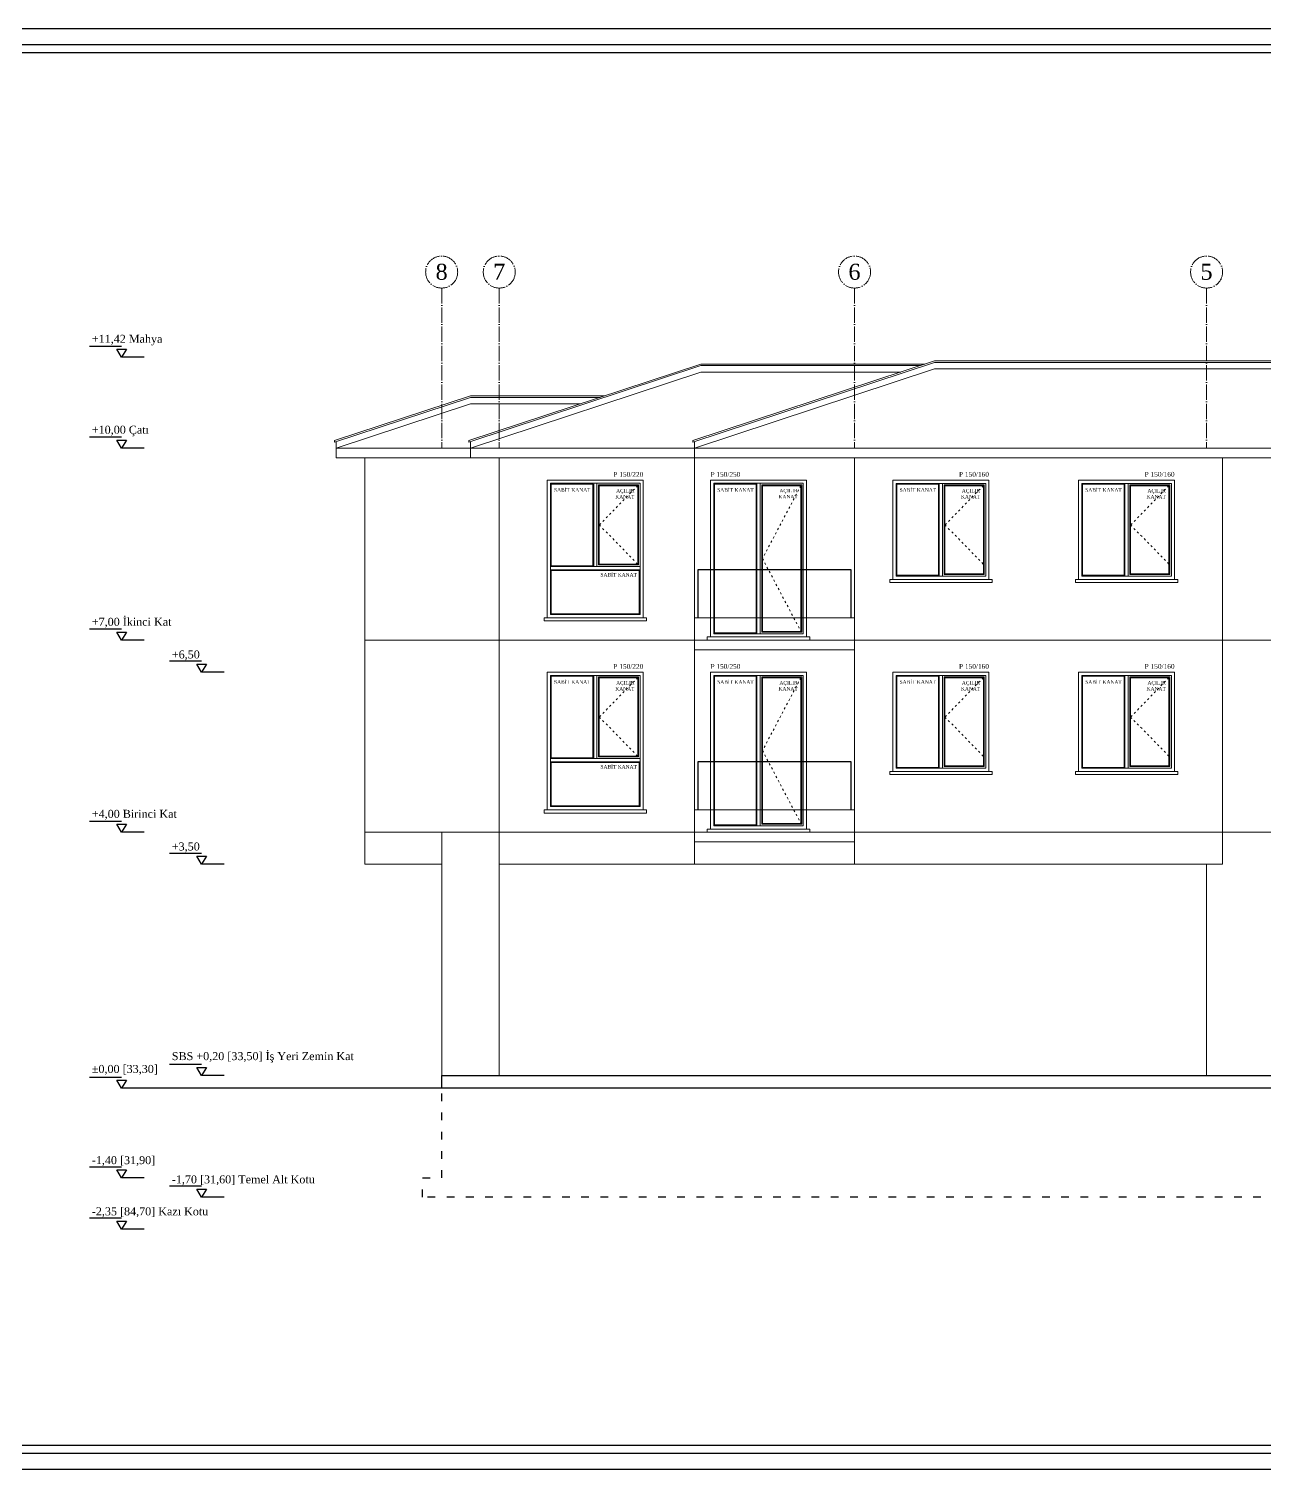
# Model space of a CAD drawing. Header units: centimetres. Extents: x -1107 to 35418, y 13584 to 18329.
# Drawn here: x 24018 to 25948, y 14837 to 17087 of the extents above; entities that cross this region are included whole.
import ezdxf

# ---------------------------------------------------------------- set-up
doc = ezdxf.new("R2010")
doc.units = ezdxf.units.CM
for name, pattern in [('ACAD_ISO03', [30, 12, -18]), ('ACAD_ISO03W100', [30, 12, -18]), ('ACAD_ISO04W100', [30, 24, -3, 0, -3])]:
    doc.linetypes.add(name, pattern=pattern)
doc.layers.add('YLZ-AKS', color=7, linetype='ACAD_ISO04W100', lineweight=5, true_color=0x2e2f36)
doc.layers.add('YLZ-GÖRÜNÜŞ -arkada kalanlar-', color=7, linetype='Continuous', lineweight=0, true_color=0xb1b09f)
for name, color, linetype in [('YLZ-BETON-KESİT', 150, 'Continuous'), ('YLZ-KOLON KİRİŞ KESİT', 240, 'Continuous'), ('YLZ-PAFTA', 165, 'Continuous'), ('YLZ-VERANDA-BALKON', 41, 'Continuous'), ('YLZ-YAZI', 113, 'Continuous')]:
    doc.layers.add(name, color=color, linetype=linetype)
for name, color, linetype, lineweight in [('YLZ-DUVAR', 151, 'Continuous', 20), ('YLZ-PARSEL', 53, 'Continuous', 30), ('YLZ-PENCERE GÖRÜNÜŞ', 137, 'Continuous', 9), ('YLZ-ÇATI', 241, 'Continuous', 13), ('YLZ-ÖLÇÜ', 251, 'Continuous', 5)]:
    doc.layers.add(name, color=color, linetype=linetype, lineweight=lineweight)
doc.styles.add('ARIAL', font='times.ttf')

# ---------------------------------------------------------------- blocks, each defined once
blk = doc.blocks.new('P 150 4')
at = {"layer": 'YLZ-GÖRÜNÜŞ -arkada kalanlar-'}
for points in [[(501464.8, 4510561.5), (501399.8, 4510561.5), (501399.8, 4510689), (501464.8, 4510689)], [(501474.8, 4510564), (501534.8, 4510564), (501534.8, 4510686.5), (501474.8, 4510686.5)], [(501537.3, 4510486.5), (501399.8, 4510486.5), (501399.8, 4510554), (501537.3, 4510554)]]:
    blk.add_lwpolyline(points, close=True, dxfattribs=at)
at = {"layer": 'YLZ-GÖRÜNÜŞ -arkada kalanlar-', "linetype": 'ACAD_ISO03W100', "ltscale": 0.25}
blk.add_lwpolyline([(501534.8, 4510686.5), (501474.8, 4510625.3), (501534.8, 4510564)], dxfattribs=at)
at = {"layer": 'YLZ-PENCERE GÖRÜNÜŞ'}
for p, q in [((501466.1, 4510690.3), (501466.1, 4510560.3)), ((501471.1, 4510690.3), (501471.1, 4510560.3)), ((501398.6, 4510560.3), (501538.6, 4510560.3)), ((501398.6, 4510555.3), (501538.6, 4510555.3))]:
    blk.add_line(p, q, dxfattribs=at)
for points in [[(501543.6, 4510480.3), (501393.6, 4510480.3), (501393.6, 4510695.3), (501543.6, 4510695.3)], [(501538.6, 4510485.3), (501398.6, 4510485.3), (501398.6, 4510690.3), (501538.6, 4510690.3)], [(501473.6, 4510562.8), (501536.1, 4510562.8), (501536.1, 4510687.8), (501473.6, 4510687.8)], [(501548.6, 4510475.3), (501388.6, 4510475.3), (501388.6, 4510480.3), (501548.6, 4510480.3)]]:
    blk.add_lwpolyline(points, close=True, dxfattribs=at)
at = {"layer": 'YLZ-YAZI', "attachment_point": 3, "style": 'ARIAL'}
for s, insert, char_height in [('P 150/220', (501543.6, 4510708.1), 7.5), ('SABİT KANAT', (501461.1, 4510682.8), 5.625), ('AÇILIR \\PKANAT', (501529.8, 4510681.5), 5.62), ('SABİT KANAT', (501533.6, 4510550.3), 5.625)]:
    blk.add_mtext_dynamic_manual_height_columns(s, width=206.582, gutter_width=7.5, heights=[0], dxfattribs=dict(at, insert=insert, char_height=char_height))
blk = doc.blocks.new('P 150 6')
at = {"layer": 'YLZ-GÖRÜNÜŞ -arkada kalanlar-'}
for points in [[(25952, 12651.6), (25887, 12651.6), (25887, 12794.1), (25952, 12794.1)], [(25962, 12654.1), (26022, 12654.1), (26022, 12791.6), (25962, 12791.6)]]:
    blk.add_lwpolyline(points, close=True, dxfattribs=at)
at = {"layer": 'YLZ-GÖRÜNÜŞ -arkada kalanlar-', "linetype": 'ACAD_ISO03W100', "ltscale": 0.25}
blk.add_lwpolyline([(26022, 12791.6), (25962, 12730.3), (26022, 12669.1)], dxfattribs=at)
at = {"layer": 'YLZ-PENCERE GÖRÜNÜŞ'}
for p, q in [((25953.2, 12795.3), (25953.2, 12650.3)), ((25958.2, 12795.3), (25958.2, 12650.3))]:
    blk.add_line(p, q, dxfattribs=at)
for points in [[(26030.7, 12645.3), (25880.7, 12645.3), (25880.7, 12800.3), (26030.7, 12800.3)], [(26025.7, 12650.3), (25885.7, 12650.3), (25885.7, 12795.3), (26025.7, 12795.3)], [(25960.7, 12652.8), (26023.2, 12652.8), (26023.2, 12792.8), (25960.7, 12792.8)], [(26035.7, 12640.3), (25875.7, 12640.3), (25875.7, 12645.3), (26035.7, 12645.3)]]:
    blk.add_lwpolyline(points, close=True, dxfattribs=at)
at = {"layer": 'YLZ-YAZI', "attachment_point": 3, "style": 'ARIAL'}
for s, insert, char_height in [('P 150/160', (26030.7, 12813.2), 7.5), ('SABİT KANAT', (25948.2, 12787.8), 5.625), ('AÇILIR \\PKANAT', (26017, 12786.6), 5.62)]:
    blk.add_mtext_dynamic_manual_height_columns(s, width=206.582, gutter_width=7.5, heights=[0], dxfattribs=dict(at, insert=insert, char_height=char_height))
blk = doc.blocks.new('P 150 2')
at = {"layer": 'YLZ-GÖRÜNÜŞ -arkada kalanlar-'}
for points in [[(502863.9, 4511228.5), (502798.9, 4511228.5), (502798.9, 4511461), (502863.9, 4511461)], [(502873.9, 4511231), (502933.9, 4511231), (502933.9, 4511458.5), (502873.9, 4511458.5)]]:
    blk.add_lwpolyline(points, close=True, dxfattribs=at)
at = {"layer": 'YLZ-GÖRÜNÜŞ -arkada kalanlar-', "linetype": 'ACAD_ISO03W100', "ltscale": 0.25}
blk.add_lwpolyline([(502933.9, 4511458.5), (502873.9, 4511344.7), (502933.9, 4511231)], dxfattribs=at)
at = {"layer": 'YLZ-PENCERE GÖRÜNÜŞ'}
for p, q in [((502865.2, 4511462.2), (502865.2, 4511227.2)), ((502870.2, 4511462.2), (502870.2, 4511227.2))]:
    blk.add_line(p, q, dxfattribs=at)
for points in [[(502942.7, 4511222.2), (502792.7, 4511222.2), (502792.7, 4511467.2), (502942.7, 4511467.2)], [(502937.7, 4511227.2), (502797.7, 4511227.2), (502797.7, 4511462.2), (502937.7, 4511462.2)], [(502872.7, 4511229.7), (502935.2, 4511229.7), (502935.2, 4511459.7), (502872.7, 4511459.7)], [(502947.7, 4511217.2), (502787.7, 4511217.2), (502787.7, 4511222.2), (502947.7, 4511222.2)]]:
    blk.add_lwpolyline(points, close=True, dxfattribs=at)
at = {"layer": 'YLZ-YAZI', "style": 'ARIAL'}
for s, insert, char_height, attachment_point in [('P 150/250', (502792.7, 4511480), 7.5, 1), ('SABİT KANAT', (502860.2, 4511454.7), 5.625, 3), ('AÇILIR \\PKANAT', (502928.9, 4511453.5), 5.62, 3)]:
    blk.add_mtext_dynamic_manual_height_columns(s, width=206.582, gutter_width=7.5, heights=[0], dxfattribs=dict(at, insert=insert, char_height=char_height, attachment_point=attachment_point))
blk = doc.blocks.new('Kot 1')
at = {"layer": 'YLZ-YAZI'}
for p, q in [((501059.5, 4510667.9), (501109.5, 4510667.9)), ((504729.5, 4510667.9), (504679.5, 4510667.9)), ((501059.5, 4510525.9), (501109.5, 4510525.9)), ((504729.5, 4510525.9), (504679.5, 4510525.9)), ((501059.5, 4510225.9), (501109.5, 4510225.9)), ((504729.5, 4510225.9), (504679.5, 4510225.9)), ((501184.5, 4510175.9), (501234.5, 4510175.9)), ((504604.5, 4510175.9), (504554.5, 4510175.9)), ((501059.5, 4509925.9), (501109.5, 4509925.9)), ((504729.5, 4509925.9), (504679.5, 4509925.9)), ((501184.5, 4509875.9), (501234.5, 4509875.9)), ((504604.5, 4509875.9), (504554.5, 4509875.9)), ((501184.5, 4509545.9), (501234.5, 4509545.9)), ((504604.5, 4509545.9), (504554.5, 4509545.9)), ((501059.5, 4509525.9), (501109.5, 4509525.9)), ((504729.5, 4509525.9), (504679.5, 4509525.9)), ((501059.5, 4509385.9), (501109.5, 4509385.9)), ((504729.5, 4509385.9), (504679.5, 4509385.9)), ((501184.5, 4509355.9), (501234.5, 4509355.9)), ((504604.5, 4509355.9), (504554.5, 4509355.9)), ((501059.5, 4509305.9), (501109.5, 4509305.9)), ((504729.5, 4509305.9), (504679.5, 4509305.9))]:
    blk.add_line(p, q, dxfattribs=at)
for points in [[(501144.5, 4510650.4), (501109.5, 4510650.4), (501102, 4510662.9), (501117, 4510662.9), (501109.5, 4510650.4)], [(504644.5, 4510650.4), (504679.5, 4510650.4), (504687, 4510662.9), (504672, 4510662.9), (504679.5, 4510650.4)], [(501144.5, 4510508.4), (501109.5, 4510508.4), (501102, 4510520.9), (501117, 4510520.9), (501109.5, 4510508.4)], [(504644.5, 4510508.4), (504679.5, 4510508.4), (504687, 4510520.9), (504672, 4510520.9), (504679.5, 4510508.4)], [(501144.5, 4510208.4), (501109.5, 4510208.4), (501102, 4510220.9), (501117, 4510220.9), (501109.5, 4510208.4)], [(504644.5, 4510208.4), (504679.5, 4510208.4), (504687, 4510220.9), (504672, 4510220.9), (504679.5, 4510208.4)], [(501269.5, 4510158.4), (501234.5, 4510158.4), (501227, 4510170.9), (501242, 4510170.9), (501234.5, 4510158.4)], [(504519.5, 4510158.4), (504554.5, 4510158.4), (504562, 4510170.9), (504547, 4510170.9), (504554.5, 4510158.4)], [(501144.5, 4509908.4), (501109.5, 4509908.4), (501102, 4509920.9), (501117, 4509920.9), (501109.5, 4509908.4)], [(504644.5, 4509908.4), (504679.5, 4509908.4), (504687, 4509920.9), (504672, 4509920.9), (504679.5, 4509908.4)], [(501269.5, 4509858.4), (501234.5, 4509858.4), (501227, 4509870.9), (501242, 4509870.9), (501234.5, 4509858.4)], [(504519.5, 4509858.4), (504554.5, 4509858.4), (504562, 4509870.9), (504547, 4509870.9), (504554.5, 4509858.4)], [(501269.5, 4509528.4), (501234.5, 4509528.4), (501227, 4509540.9), (501242, 4509540.9), (501234.5, 4509528.4)], [(504519.5, 4509528.4), (504554.5, 4509528.4), (504562, 4509540.9), (504547, 4509540.9), (504554.5, 4509528.4)], [(501144.5, 4509508.4), (501109.5, 4509508.4), (501102, 4509520.9), (501117, 4509520.9), (501109.5, 4509508.4)], [(504644.5, 4509508.4), (504679.5, 4509508.4), (504687, 4509520.9), (504672, 4509520.9), (504679.5, 4509508.4)], [(501144.5, 4509368.4), (501109.5, 4509368.4), (501102, 4509380.9), (501117, 4509380.9), (501109.5, 4509368.4)], [(504644.5, 4509368.4), (504679.5, 4509368.4), (504687, 4509380.9), (504672, 4509380.9), (504679.5, 4509368.4)], [(501269.5, 4509338.4), (501234.5, 4509338.4), (501227, 4509350.9), (501242, 4509350.9), (501234.5, 4509338.4)], [(504519.5, 4509338.4), (504554.5, 4509338.4), (504562, 4509350.9), (504547, 4509350.9), (504554.5, 4509338.4)], [(501144.5, 4509288.4), (501109.5, 4509288.4), (501102, 4509300.9), (501117, 4509300.9), (501109.5, 4509288.4)], [(504644.5, 4509288.4), (504679.5, 4509288.4), (504687, 4509300.9), (504672, 4509300.9), (504679.5, 4509288.4)]]:
    blk.add_lwpolyline(points, dxfattribs=at)
at = {"layer": 'YLZ-YAZI', "char_height": 12.5, "style": 'ARIAL'}
for s, width, heights, insert, attachment_point in [('+11,42 Mahya', 358.477, [93.8], (501062.9, 4510685.4), 1), ('+11,42 Mahya', 358.477, [93.8], (504726, 4510685.4), 3), ('+10,00 Çatı', 358.477, [93.8], (501062.9, 4510543.4), 1), ('+10,00 Çatı', 358.477, [93.8], (504726, 4510543.4), 3), ('+7,00 İkinci Kat', 358.477, [93.8], (501062.9, 4510243.4), 1), ('+7,00 İkinci Kat', 358.477, [93.8], (504726, 4510243.4), 3), ('+6,50', 344.303, [0], (501187.9, 4510192.4), 1), ('+6,50', 344.303, [0], (504601, 4510192.4), 3), ('+4,00 Birinci Kat', 358.477, [93.8], (501062.9, 4509943.4), 1), ('+4,00 Birinci Kat', 358.477, [93.8], (504726, 4509943.4), 3), ('+3,50', 344.303, [0], (501187.9, 4509892.4), 1), ('+3,50', 344.303, [0], (504601, 4509892.4), 3), ('SBS +0,20 [33,50] İş Yeri Zemin Kat', 344.303, [0], (501187.9, 4509564.9), 1), ('SBS +0,20 [33,50] İş Yeri Zemin Kat', 344.303, [0], (504601, 4509564.9), 3), ('±0,00 [33,30]', 344.303, [0], (501062.9, 4509544.9), 1), ('±0,00 [33,30]', 344.303, [0], (504726, 4509544.9), 3), ('-1,40 [31,90]', 344.303, [0], (501062.9, 4509402.4), 1), ('-1,40 [31,90]', 344.303, [0], (504726, 4509402.4), 3), ('-1,70 [31,60] Temel Alt Kotu', 344.303, [0], (501187.9, 4509372.4), 1), ('-1,70 [31,60] Temel Alt Kotu', 344.303, [0], (504601, 4509372.4), 3), ('-2,35 [84,70] Kazı Kotu', 344.303, [0], (501062.9, 4509322.4), 1), ('-2,35 [84,70] Kazı Kotu', 344.303, [0], (504726, 4509322.4), 3)]:
    blk.add_mtext_dynamic_manual_height_columns(s, width=width, gutter_width=12.5, heights=heights, dxfattribs=dict(at, insert=insert, attachment_point=attachment_point))

msp = doc.modelspace()

# ---------------------------------------------------------------- linework, layer by layer
at = {"layer": 'YLZ-AKS'}
for p, q in [((24662.71, 16681.94), (24662.71, 16431.94)), ((24752.71, 16681.94), (24752.71, 16431.94)), ((25307.71, 16681.94), (25307.71, 16431.94)), ((25857.71, 16681.94), (25857.71, 16431.94))]:
    msp.add_line(p, q, dxfattribs=at)
for centre in [(24662.71, 16706.94), (24752.71, 16706.94), (25307.71, 16706.94), (25857.71, 16706.94)]:
    msp.add_circle(centre, 25, dxfattribs=at)
at = {"layer": 'YLZ-BETON-KESİT'}
msp.add_lwpolyline([(27232.71, 15431.94), (24662.71, 15431.94), (24662.71, 15451.94), (27232.71, 15451.94)], close=True, dxfattribs=at)
at = {"layer": 'YLZ-DUVAR'}
for p, q in [((24542.71, 15781.94), (24542.71, 16416.94)), ((24752.71, 15781.94), (24752.71, 16416.94)), ((25057.71, 15781.94), (25057.71, 16416.94)), ((25307.71, 15781.94), (25307.71, 16416.94)), ((25882.71, 15781.94), (25882.71, 16416.94)), ((25057.71, 16166.94), (25307.71, 16166.94)), ((25307.71, 16116.94), (25307.71, 16166.94)), ((24542.71, 16131.94), (27232.71, 16131.94)), ((25057.71, 16116.94), (25307.71, 16116.94)), ((25057.71, 15866.94), (25307.71, 15866.94)), ((25307.71, 15816.94), (25307.71, 15866.94)), ((24542.71, 15831.94), (27232.71, 15831.94)), ((24662.71, 15831.94), (24662.71, 15451.94)), ((25057.71, 15816.94), (25307.71, 15816.94)), ((24542.71, 15781.94), (24662.71, 15781.94)), ((24752.71, 15781.94), (25057.71, 15781.94)), ((25057.71, 15781.94), (25307.71, 15781.94)), ((25307.71, 15781.94), (25882.71, 15781.94))]:
    msp.add_line(p, q, dxfattribs=at)
for points in [[(24707.71, 16431.94), (24497.71, 16431.94), (24497.71, 16416.94), (24707.71, 16416.94)], [(25057.71, 16431.94), (24707.71, 16431.94), (24707.71, 16416.94), (25057.71, 16416.94)], [(26112.71, 16431.94), (25057.71, 16431.94), (25057.71, 16416.94), (26112.71, 16416.94)]]:
    msp.add_lwpolyline(points, dxfattribs=at)
at = {"layer": 'YLZ-GÖRÜNÜŞ -arkada kalanlar-'}
for p, q in [((24752.71, 15781.94), (24752.71, 15451.94)), ((25857.71, 15781.94), (25857.71, 15451.94))]:
    msp.add_line(p, q, dxfattribs=at)
at = {"layer": 'YLZ-KOLON KİRİŞ KESİT', "linetype": 'ACAD_ISO03'}
msp.add_lwpolyline([(27232.71, 15431.94), (27232.71, 15291.94), (27262.71, 15291.94), (27262.71, 15261.94), (24632.71, 15261.94), (24632.71, 15291.94), (24662.71, 15291.94), (24662.71, 15431.94)], dxfattribs=at)
at = {"layer": 'YLZ-PAFTA'}
for points in [[(18347.71, 14836.94), (35417.71, 14836.94), (35417.71, 17086.94), (18347.71, 17086.94)], [(18372.71, 14861.94), (35392.71, 14861.94), (35392.71, 17061.94), (18372.71, 17061.94)], [(18385.21, 14874.44), (35380.21, 14874.44), (35380.21, 17049.44), (18385.21, 17049.44)]]:
    msp.add_lwpolyline(points, close=True, dxfattribs=at)
at = {"layer": 'YLZ-PARSEL'}
msp.add_line((27732.71, 15431.94), (24162.71, 15431.94), dxfattribs=at)
at = {"layer": 'YLZ-VERANDA-BALKON'}
for points in [[(25302.71, 16166.94), (25302.71, 16241.94), (25062.71, 16241.94), (25062.71, 16166.94)], [(25302.71, 15866.94), (25302.71, 15941.94), (25062.71, 15941.94), (25062.71, 15866.94)]]:
    msp.add_lwpolyline(points, dxfattribs=at)
at = {"layer": 'YLZ-ÇATI'}
for points in [[(25410.13, 16560.74), (25067.71, 16560.74), (24705.21, 16441.11), (24705.21, 16443.61), (25067.71, 16563.24), (25417.71, 16563.24)], [(26480.13, 16565.69), (25432.71, 16565.69), (25055.21, 16441.11), (25055.21, 16443.61), (25432.71, 16568.19), (26487.71, 16568.19)], [(24707.71, 16441.94), (24707.71, 16431.94), (25067.71, 16550.74), (25379.83, 16550.74)], [(25057.71, 16441.94), (25057.71, 16431.94), (25432.71, 16555.69), (26449.83, 16555.69)], [(24910.13, 16511.24), (24707.71, 16511.24), (24495.21, 16441.11), (24495.21, 16443.61), (24707.71, 16513.74), (24917.71, 16513.74)], [(24497.71, 16441.94), (24497.71, 16431.94), (24707.71, 16501.24), (24879.83, 16501.24)]]:
    msp.add_lwpolyline(points, dxfattribs=at)

# ---------------------------------------------------------------- block references
at = {"layer": 'YLZ-DUVAR'}
for p in [(-513.03, 3581.62), (-223.03, 3581.62), (-513.03, 3281.62), (-223.03, 3281.62)]:
    msp.add_blockref('P 150 6', p, dxfattribs=at)
at = {"layer": 'YLZ-ÖLÇÜ'}
for name, p in [('Kot 1', (-476946.77, -4494076.48)), ('P 150 4', (-476565.84, -4494313.35)), ('P 150 2', (-477709.99, -4495085.27)), ('P 150 4', (-476565.84, -4494613.35)), ('P 150 2', (-477709.99, -4495385.27))]:
    msp.add_blockref(name, p, dxfattribs=at)

# ---------------------------------------------------------------- texts
at = {"layer": 'YLZ-YAZI', "char_height": 25, "attachment_point": 3, "style": 'ARIAL'}
for s, heights, insert in [('\\pxqc;8', [8.55], (24678.39, 16719.88)), ('\\pxqc;7', [8.55], (24768.39, 16719.88)), ('\\pxqc;6', [17.38], (25323.39, 16719.88)), ('\\pxqc;5', [8.55], (25873.39, 16719.88))]:
    msp.add_mtext_dynamic_manual_height_columns(s, width=31.5189, gutter_width=12.5, heights=heights, dxfattribs=dict(at, insert=insert))

doc.saveas('drawing.dxf')
